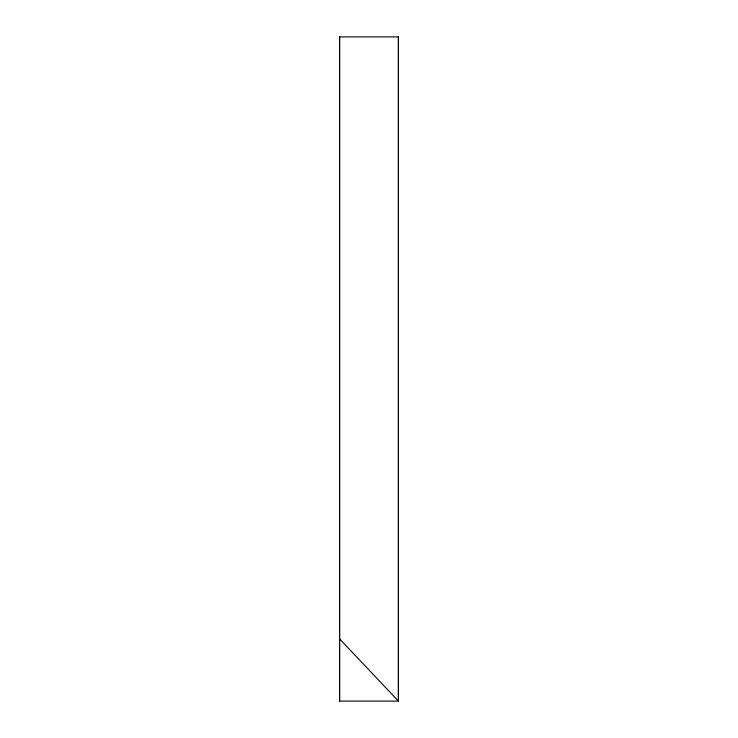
<?xml version="1.0" encoding="UTF-8"?>
<svg xmlns="http://www.w3.org/2000/svg" width="738" height="738" viewBox="0 0 738 738"><rect width="100%" height="100%" fill="white"/><g stroke="black" fill="none" stroke-linecap="round" stroke-linejoin="round"><path stroke-width="1.11" d="M339.581 701.1L339.581 36.9L398.419 36.9L398.419 701.1L339.581 701.1L339.581 36.9M339.581 638.877L398.419 701.1L398.419 36.9"/></g></svg>
